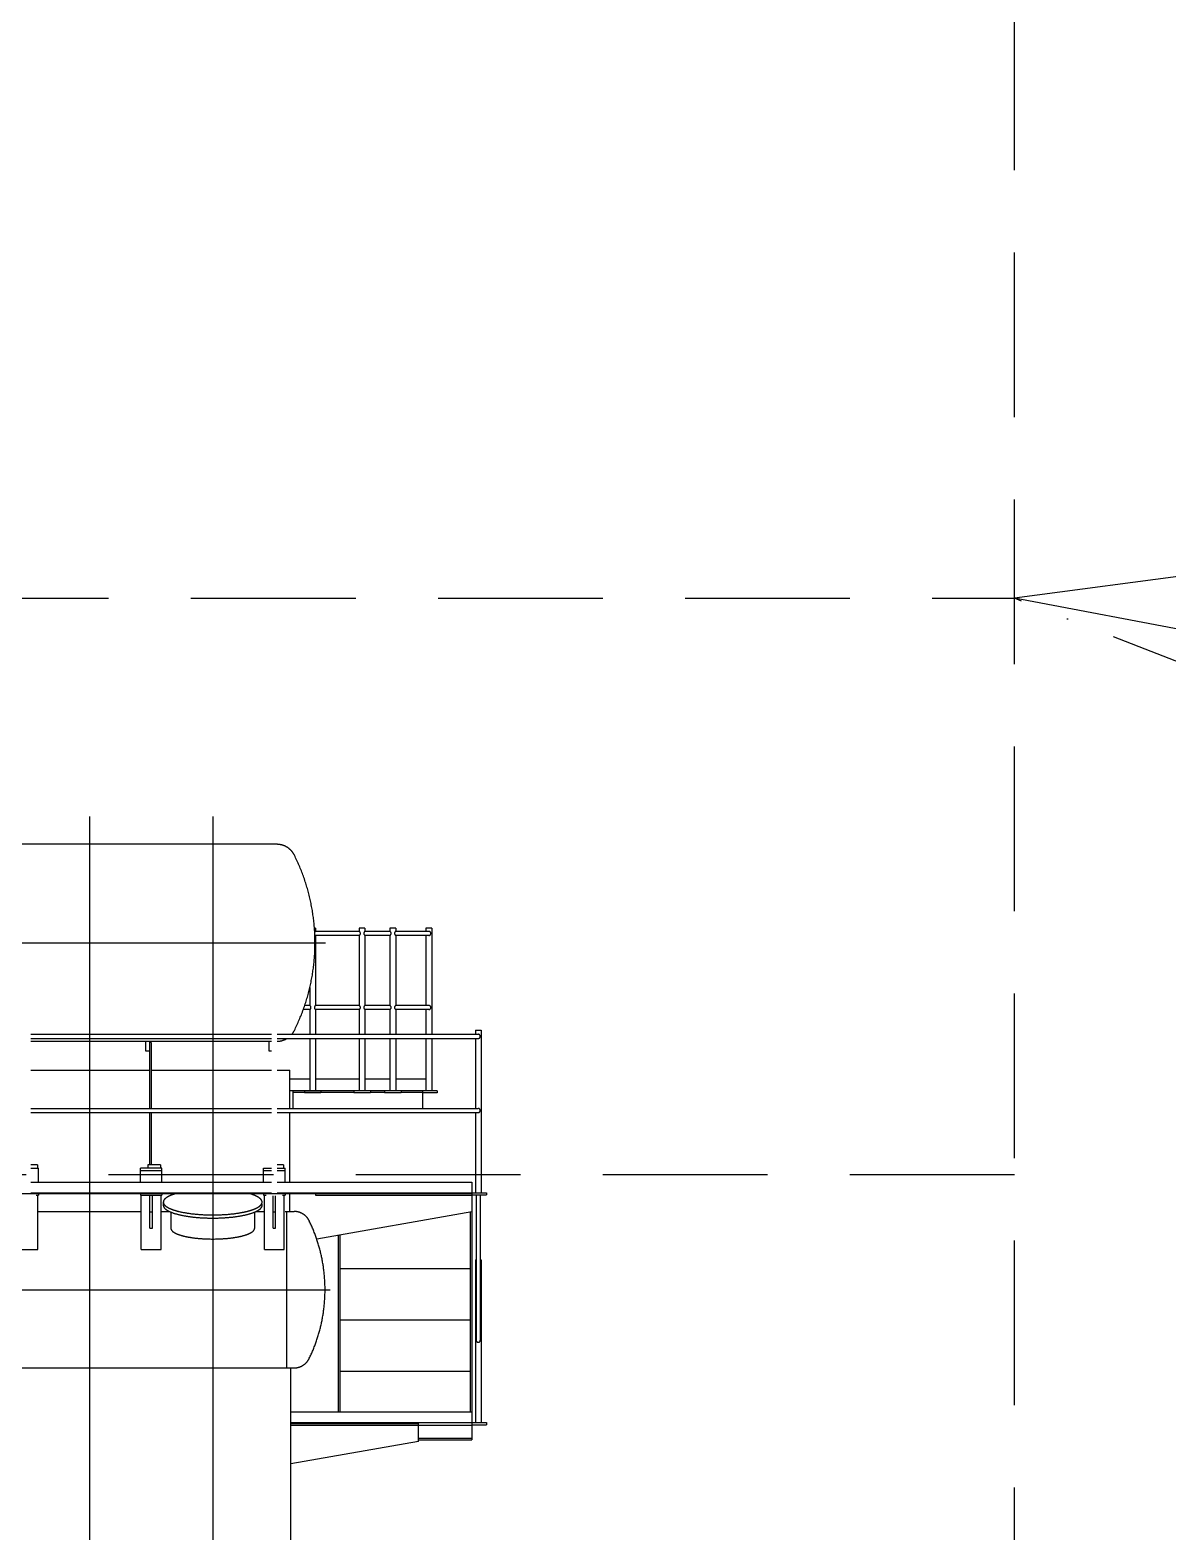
# Model space of a CAD drawing. Header units: millimetres. Extents: x -1838618 to -1600818, y -1770412 to -1553248.
# Drawn here: x -1806082 to -1799172, y -1657614 to -1648495 of the extents above; entities that cross this region are included whole.
import ezdxf

# ---------------------------------------------------------------- set-up
doc = ezdxf.new("R2010")
doc.units = ezdxf.units.MM
doc.header["$LTSCALE"] = 100
for name, pattern in [('ACAD_ISO02W100', [15, 12, -3]), ('ACAD_ISO04W100', [30, 24, -3, 0, -3]), ('CENTER2', [28.575, 19.05, -3.175, 3.175, -3.175]), ('DASHED', [0.75, 0.5, -0.25])]:
    doc.linetypes.add(name, pattern=pattern)
doc.layers.add('bt', color=7, linetype='Continuous')

# ---------------------------------------------------------------- blocks, each defined once
blk = doc.blocks.new('ME-1')
at = {"color": 9, "linetype": 'CENTER2', "ltscale": 25.4}
for p, q in [((4433.980975, 6375.71985), (4433.980975, -1397.150425)), ((5181.9771, 6375.71985), (5181.9771, -1403.0777)), ((5570.9965, 6206.00015), (990.8131, 6206.00015)), ((5806.47325, 5697.4884), (5799.609325, 5697.4884)), ((5806.47325, 5697.4884), (5806.47325, 5677.488325)), ((6071.47695, 5677.488325), (5806.47325, 5677.488325)), ((6071.47695, 5697.4884), (6071.47695, 5677.488325)), ((6106.473075, 5697.4884), (6071.480875, 5697.4884)), ((6106.473075, 5697.4884), (6106.473075, 5677.488325)), ((6258.04215, 5677.488325), (6106.473075, 5677.488325)), ((6258.04215, 5697.4884), (6258.04215, 5677.488325)), ((6293.03825, 5697.4884), (6258.04605, 5697.4884)), ((6293.03825, 5697.4884), (6293.03825, 5677.488325)), ((6493.96975, 5677.488325), (6293.03825, 5677.488325)), ((6476.473675, 5697.4884), (6476.473675, 5677.488325)), ((6511.46975, 5697.4884), (6476.477575, 5697.4884)), ((6511.46975, 5697.4884), (6511.46975, 5052.491775)), ((584.9457, 5608.0002), (5867.323675, 5608.0002)), ((5806.47325, 5652.488325), (5806.47325, 5227.49215)), ((6071.47695, 5652.488325), (5806.47325, 5652.488325)), ((6071.47695, 5652.488325), (6071.47695, 5227.49215)), ((6258.04215, 5652.488325), (6106.473075, 5652.488325)), ((6106.473075, 5652.488325), (6106.473075, 5227.49215)), ((6258.04215, 5652.488325), (6258.04215, 5227.49215)), ((6293.03825, 5652.488325), (6293.03825, 5227.49215)), ((6493.96975, 5652.488325), (6293.03825, 5652.488325)), ((6476.473675, 5652.488325), (6476.473675, 5227.49215)), ((5771.47715, 5335.797125), (5771.47715, 5227.49215)), ((5771.4741, 5202.49215), (5731.877925, 5202.49215)), ((5771.487075, 5227.49215), (5740.609375, 5227.49215)), ((5771.47715, 5202.49215), (5771.47715, 5052.491775)), ((6071.47695, 5227.49215), (5806.47005, 5227.49215)), ((5806.47325, 5202.49215), (5806.47325, 5052.491775)), ((6071.47695, 5202.49215), (5806.483075, 5202.49215)), ((6071.47695, 5202.49215), (6071.47695, 5052.491775)), ((6258.04215, 5227.49215), (6106.473075, 5227.49215)), ((6258.04215, 5202.49215), (6106.473075, 5202.49215)), ((6106.473075, 5202.49215), (6106.473075, 5052.491775)), ((6258.04215, 5202.49215), (6258.04215, 5052.491775)), ((6493.96975, 5227.49215), (6293.03825, 5227.49215)), ((6293.03825, 5202.49215), (6293.03825, 5052.491775)), ((6493.96975, 5202.49215), (6293.03825, 5202.49215)), ((6476.473675, 5202.49215), (6476.473675, 5052.491775)), ((4077.48035, 5027.493675), (5538.480775, 5027.493675)), ((4077.483775, 5052.492525), (5538.47735, 5052.492525)), ((5573.481775, 5027.495575), (6793.9812, 5027.495575)), ((5573.48445, 5052.491775), (6793.9812, 5052.491775)), ((5771.47715, 5027.495575), (5771.47715, 4709.992225)), ((5806.47325, 5027.495575), (5806.47325, 4709.992225)), ((6071.47695, 5027.495575), (6071.47695, 4709.992225)), ((6106.473075, 5027.495575), (6106.473075, 4709.992225)), ((6258.04215, 5027.495575), (6258.04215, 4709.992225)), ((6293.03825, 5027.495575), (6293.03825, 4709.992225)), ((6476.473675, 5027.495575), (6476.473675, 4709.992225)), ((6511.46975, 5027.495575), (6511.46975, 4709.992225)), ((6776.481275, 5077.491775), (6776.481275, 5052.491775)), ((6776.481275, 5077.491775), (6811.4735, 5077.491775)), ((6776.481275, 5027.495575), (6776.481275, 4602.495575)), ((6811.476925, 5077.491775), (6811.476925, 4089.996725)), ((4078.205125, 5009.99605), (5537.876925, 5009.99605)), ((4773.981125, 5009.99605), (4773.981125, 4951.99625)), ((4773.981125, 4951.99625), (4798.981125, 4951.99625)), ((4798.981125, 5009.99605), (4798.981125, 4602.496725)), ((4808.980975, 5001.99625), (4798.981125, 5001.99625)), ((4808.980975, 5001.99625), (4808.980975, 4602.496725)), ((5521.97725, 5009.9949), (5521.97725, 4951.9951)), ((5521.97725, 4951.9951), (5538.105425, 4951.9951)), ((4078.0327, 4833.987825), (4798.981125, 4833.987825)), ((4808.980975, 4833.987825), (5538.364425, 4833.987825)), ((5573.528325, 4833.987825), (5650.9766, 4833.987825)), ((5650.9766, 4602.495575), (5650.9766, 4833.987825)), ((5771.47715, 4779.9923), (5650.9766, 4779.9923)), ((6071.47695, 4779.9923), (5806.47325, 4779.9923)), ((6258.04215, 4779.9923), (6106.473075, 4779.9923)), ((6476.473675, 4779.9923), (6293.03825, 4779.9923)), ((6543.977575, 4709.992225), (5650.9766, 4709.992225)), ((5670.976675, 4602.495575), (5670.976675, 4709.992225)), ((6038.9809, 4699.984375), (5670.976675, 4699.984375)), ((5738.981275, 4709.992225), (5738.981275, 4696.992125)), ((5838.98105, 4696.992125), (5738.981275, 4696.992125)), ((5838.98105, 4709.992225), (5838.98105, 4696.992125)), ((6038.9809, 4709.992225), (6038.9809, 4696.992125)), ((6138.980875, 4696.992125), (6038.9809, 4696.992125)), ((6138.980875, 4709.992225), (6138.980875, 4696.992125)), ((6225.546075, 4699.984375), (6138.980875, 4699.984375)), ((6225.546075, 4709.992225), (6225.546075, 4696.992125)), ((6325.54605, 4696.992125), (6225.546075, 4696.992125)), ((6325.54605, 4709.992225), (6325.54605, 4696.992125)), ((6455.969775, 4699.984375), (6325.54605, 4699.984375)), ((6543.977575, 4696.992125), (6455.969775, 4696.992125)), ((6455.97355, 4709.992225), (6455.97355, 4602.495575)), ((6543.977575, 4709.992225), (6543.977575, 4696.992125)), ((4077.47615, 4577.496725), (5538.475825, 4577.496725)), ((4077.4773, 4602.496725), (5538.480775, 4602.496725)), ((4798.981125, 4577.496725), (4798.981125, 4260.00175)), ((4808.980975, 4577.496725), (4808.980975, 4260.00175)), ((5572.74935, 4602.495575), (6793.9812, 4602.495575)), ((5573.4772, 4577.495575), (6793.9812, 4577.495575)), ((5650.9766, 4154.996875), (5650.9766, 4577.495575)), ((6776.481275, 4577.495575), (6776.481275, 4089.996725)), ((4117.980975, 4260.00215), (4077.4773, 4260.00215)), ((4077.4773, 4240.001675), (4124.97485, 4240.001675)), ((4117.980975, 4260.00215), (4117.980975, 4240.001675)), ((4124.97485, 4154.996875), (4124.97485, 4240.001675)), ((4742.970675, 4154.996875), (4742.970675, 4240.001675)), ((4872.973275, 4240.001675), (4742.980975, 4240.001675)), ((4742.980975, 4226.426325), (4872.973275, 4226.426325)), ((4788.9809, 4260.00175), (4788.9809, 4240.001675)), ((4863.9809, 4260.00175), (4788.9809, 4260.00175)), ((4863.9809, 4260.00175), (4863.9809, 4240.001675)), ((4872.973275, 4154.996875), (4872.973275, 4240.001675)), ((5490.977125, 4240.00055), (5538.480775, 4240.00055)), ((5490.977125, 4154.996875), (5490.977125, 4240.00055)), ((5490.977125, 4226.426325), (5538.480775, 4226.426325)), ((5573.4772, 4240.00055), (5620.97705, 4240.00055)), ((5573.4772, 4226.426325), (5620.97705, 4226.426325)), ((5611.977025, 4260.000625), (5573.621775, 4260.000625)), ((5611.977025, 4260.000625), (5611.977025, 4240.00055)), ((5620.97705, 4154.996875), (5620.97705, 4240.00055)), ((4077.4773, 4154.996875), (5538.481175, 4154.996875)), ((5573.4772, 4154.996875), (6755.977275, 4154.996875)), ((6755.977275, 4154.996875), (6755.977275, 2589.9971)), ((652.803075, 4084.9968), (6755.977275, 4084.9968)), ((4077.4773, 4089.996725), (5538.481175, 4089.996725)), ((4109.6886, 4074.998475), (4124.97485, 4074.998475)), ((4119.977225, 3745.9984), (4119.977225, 4074.998475)), ((4124.97485, 4084.9968), (4124.97485, 4074.998475)), ((4742.980975, 4084.9968), (4742.980975, 4074.998475)), ((4742.980975, 4074.998475), (4872.973275, 4074.998475)), ((4747.9809, 3745.9984), (4747.9809, 4074.998475)), ((4799.98095, 3874.998475), (4799.98095, 4074.998475)), ((4815.977125, 3874.998475), (4815.977125, 4074.998475)), ((4867.977175, 3745.9984), (4867.977175, 4074.998475)), ((4872.973275, 4084.9968), (4872.973275, 4074.998475)), ((4881.9771, 4033.376325), (4881.9771, 4014.0583)), ((5490.977125, 4084.9968), (5490.977125, 4074.99885)), ((5490.977125, 4074.99885), (5505.619075, 4074.99885)), ((5495.97705, 3745.9984), (5495.97705, 4074.99885)), ((5547.9771, 3874.99885), (5547.9771, 4071.74645)), ((5563.977075, 3874.99885), (5563.977075, 4071.74645)), ((5573.4772, 4089.996725), (6843.976225, 4089.996725)), ((5605.619825, 4074.99885), (5620.97705, 4074.99885)), ((5615.977125, 3745.9984), (5615.977125, 4074.99885)), ((5620.97705, 4084.9968), (5620.97705, 4074.99885)), ((5650.9766, 3976.75515), (5650.9766, 4084.9968)), ((5805.709475, 4084.997175), (5805.7094, 4074.99695)), ((5805.711475, 4075), (6755.9811, 4075)), ((6755.977275, 4076.997), (6843.9728, 4076.997)), ((6781.4812, 4076.997), (6781.4812, 3194.997025)), ((6806.4812, 4076.997), (6806.4812, 3194.997025)), ((6843.976225, 4089.996725), (6843.976225, 4076.997)), ((4124.97485, 3976.998525), (4742.980975, 3976.998525)), ((4799.98095, 3975), (4815.977125, 3975)), ((4872.973275, 3976.998525), (4918.496725, 3976.998525)), ((4927.9732, 3971.7598), (4927.9732, 3873.998275)), ((5435.9772, 3971.585475), (5435.9772, 3873.998275)), ((5445.44985, 3976.998525), (5495.97705, 3976.998525)), ((5547.9771, 3974.999625), (5563.977075, 3974.999625)), ((5620.97705, 3976.998525), (5675.8053, 3976.998525)), ((5630.977275, 3026.9989), (5630.977275, 3976.998525)), ((6755.98065, 3975), (5813.515375, 3808.817675)), ((6745.977425, 3973.2361), (6745.977425, 2759.997175)), ((4799.98095, 3874.998475), (4815.977125, 3874.998475)), ((5547.9771, 3874.99885), (5563.977075, 3874.99885)), ((5942.9771, 3831.6456), (5942.9771, 2759.997175)), ((5952.9771, 3833.40875), (5952.9771, 2759.997175)), ((6755.9811, 3841), (6755.9811, 3731.00015)), ((3999.979425, 3745.9984), (4119.977225, 3745.9984)), ((4747.9809, 3745.9984), (4867.977175, 3745.9984)), ((5495.97705, 3745.9984), (5615.977125, 3745.9984)), ((6776.481275, 3682.492075), (6776.481275, 2694.997025)), ((6776.481275, 3682.492075), (6781.4812, 3682.492075)), ((6806.4812, 3682.492075), (6811.4735, 3682.492075)), ((6811.476925, 3682.492075), (6811.476925, 2694.997025)), ((5952.9771, 3630.9967), (6745.977425, 3630.9967)), ((-643.554275, 3502.00005), (5895.317375, 3502.00005)), ((5952.9771, 3318.996825), (6745.977425, 3318.996825)), ((380.975375, 3026.9989), (5675.8053, 3026.9989)), ((5655.978025, 745.000075), (5655.978025, 3026.9989)), ((5952.9771, 3006.996925), (6745.977425, 3006.996925)), ((5655.97765, 2759.997175), (6755.977275, 2759.997175)), ((5655.97765, 2694.997025), (6843.976225, 2694.997025)), ((5655.97765, 2689.999025), (6431.9771, 2689.999025)), ((5655.97765, 2679.998775), (6431.9771, 2679.998775)), ((6431.9771, 2579.9984), (6431.9771, 2689.999025)), ((6431.9771, 2679.99725), (6755.977275, 2679.99725)), ((6755.977275, 2681.9973), (6843.9728, 2681.9973)), ((6843.976225, 2694.997025), (6843.976225, 2681.9973)), ((6431.9729, 2579.9984), (5655.978075, 2445.44755)), ((6431.9771, 2599.99695), (6755.977275, 2599.99695)), ((6431.9771, 2589.9971), (6755.977275, 2589.9971))]:
    blk.add_line(p, q, dxfattribs=at)
for centre, radius, start, end in [((5570.9965, 6086.79695), 119.2, 26.5071069921, 90.0000369991), ((4610.973375, 5608.0002), 1191.999825, 333.4928720019, 26.5071069921), ((5813.797475, 5664.988325), 14.48605, 120.3659660029, 150.0782180076), ((5813.797475, 5664.988325), 14.48605, 215.3469190011, 239.6340890051), ((6064.14495, 5664.988325), 14.489525, 300.3802619966, 59.6197930057), ((6113.797275, 5664.988325), 14.48605, 120.3659660029, 239.6340750017), ((6250.710125, 5664.988325), 14.489525, 300.3802619966, 59.6197930057), ((6300.362475, 5664.988325), 14.48605, 120.3659660029, 239.6340750017), ((6493.96975, 5664.988325), 12.5, 270.0000170021, 90.0000369991), ((5764.152925, 5214.995975), 14.489525, 300.3802619966, 59.6197930057), ((5813.797475, 5214.995975), 14.48605, 120.3660209984, 239.6340750017), ((6064.15275, 5214.995975), 14.489525, 300.3802619966, 59.6197930057), ((6113.797275, 5214.995975), 14.48605, 120.3660209984, 239.6340750017), ((6250.717925, 5214.995975), 14.489525, 300.3802619966, 59.6197930057), ((6300.362475, 5214.995975), 14.48605, 120.3660209984, 239.6340750017), ((6493.96975, 5214.99215), 12.5, 270.0000170021, 90.0000369991), ((5570.9965, 5129.199225), 119.2, 271.3901520018, 301.436536999), ((5570.9965, 5129.199225), 119.2, 319.9452739955, 333.492854993), ((6793.9812, 5039.991775), 12.5, 270.0000170021, 89.9999829979), ((6793.9812, 4589.995575), 12.5, 270.0000170021, 89.9999829979), ((5675.8053, 3873.998275), 102.999975, 21.051763003, 90.0011300028), ((4905.977275, 3501.998525), 957.9998, 334.2091680007, 25.7909690015), ((6793.9812, 3194.997025), 12.5, 179.9999659958, 359.9999860061), ((5675.8053, 3129.998775), 102.999975, 269.9988150022, 334.2084949949)]:
    blk.add_arc(centre, radius, start, end, dxfattribs=at)
at = {"color": 9, "linetype": 'CENTER2'}
for centre, major_axis, ratio, start_param, end_param in [((5181.9771, 4033.376325), (300.000088, 0), 0.258332, 2.412768776, 6.2831853072), ((5181.9771, 4014.0583), (300.000088, 0), 0.258332, 3.1415926536, 6.4078928034), ((5181.9771, 4033.376325), (300.000088, 0), 0.258332, 0, 0.7289099917), ((5181.9771, 3873.998275), (253.999989, 0), 0.253934, 3.1415926536, 6.2831853072)]:
    blk.add_ellipse(centre, major_axis=major_axis, ratio=ratio, start_param=start_param, end_param=end_param, dxfattribs=at)

msp = doc.modelspace()

# ---------------------------------------------------------------- linework, layer by layer
at = {"color": 9, "linetype": 'ACAD_ISO04W100'}
for p in [(-1772104.3, -1648245.3), (-1772104.3, -1662846)]:
    msp.add_line(p, (-1800104.3, -1651945.3), dxfattribs=at)
at = {"color": 5, "linetype": 'ACAD_ISO02W100', "ltscale": 20}
msp.add_line((-1798515.6, -1652245.3), (-1800104.3, -1651945.3), dxfattribs=at)
at = {"layer": 'bt', "color": 5, "linetype": 'DASHED', "ltscale": 20}
for p, q in [((-1800104.3, -1662845.3), (-1800104.3, -1648245.3)), ((-1829104.3, -1651945.3), (-1800104.3, -1651945.3)), ((-1800104.3, -1655445.3), (-1820624.3, -1655445.3))]:
    msp.add_line(p, q, dxfattribs=at)

# ---------------------------------------------------------------- block references
at = {"lineweight": -3}
msp.add_blockref('ME-1', (-1810154.3, -1659645.3), dxfattribs=at)

doc.saveas('drawing.dxf')
